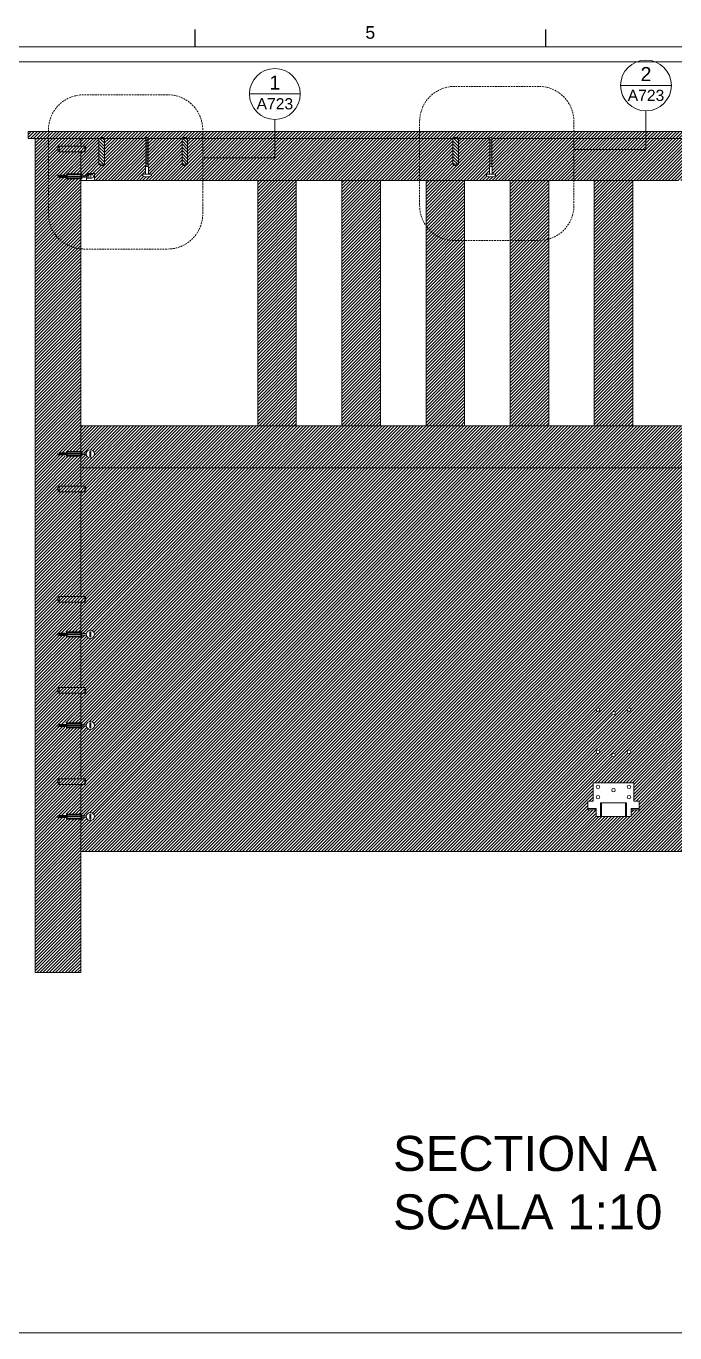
# Paper-space layout 'A722' of a CAD drawing. Header units: centimetres, sheet in millimetres. Extents: x 13 to 579, y 10 to 416.
# Drawn here: x 197.6 to 290.1, y 228.5 to 414.9 of the extents above; entities that cross this region are included whole.
import ezdxf
from ezdxf.enums import TextEntityAlignment as Align

# ---------------------------------------------------------------- set-up
doc = ezdxf.new("R2010")
doc.units = ezdxf.units.CM
doc.linetypes.add('DASHED', pattern=[0.75, 0.5, -0.25])
for name, color, linetype, lineweight in [('A-ANNO-SYMB', 3, 'Continuous', 18), ('A-DETL-MCUT1', 7, 'Continuous', 18), ('A-ELEV-MBE', 8, 'Continuous', 18), ('A-FURN', 8, 'Continuous', 18), ('A-SECT-MCUT1', 7, 'Continuous', 13), ('G-ANNO-NPLT', 2, 'Continuous', 18), ('G-ANNO-TEXT', 3, 'Continuous', 18), ('G-ANNO-TTLB', 3, 'Continuous', 18)]:
    doc.layers.add(name, color=color, linetype=linetype, lineweight=lineweight)
doc.styles.add('ARIAL', font='arial.ttf')
pattern_1 = [(45, (-1043.21104, 453.32193), (-0.2245064, 0.2245064), [])]

# ---------------------------------------------------------------- blocks, each defined once
blk = doc.blocks.new('12222222')
at = {"layer": 'A-SECT-MCUT1'}
for p, q in [((5575.4, 337.4), (5568.4, 337.4)), ((5568.4, 315.4), (5568.4, 337.4)), ((5575.4, 336.2), (5568.4, 336.2)), ((5569.4, 316.6), (5569.4, 336.2)), ((5569.9, 348.1), (5573.9, 346.9)), ((5569.9, 346.8), (5573.9, 345.7)), ((5569.9, 345.6), (5573.9, 344.4)), ((5569.9, 344.3), (5573.9, 343.2)), ((5569.9, 343.1), (5573.9, 341.9)), ((5569.9, 341.9), (5573.9, 340.7)), ((5569.9, 340.6), (5573.9, 339.4)), ((5569.9, 339.4), (5573.9, 338.2)), ((5573.1, 349.4), (5570.7, 349.4)), ((5571.4, 336.2), (5571.4, 316.6)), ((5572.4, 336.2), (5572.4, 316.6)), ((5574.4, 316.6), (5574.4, 336.2)), ((5575.4, 315.4), (5575.4, 337.4)), ((5575.4, 337.4), (5575.4, 336.2)), ((5567.8, 308.9), (5569.3, 308.9)), ((5567.8, 297.3), (5567.8, 308.9)), ((5569.3, 308.9), (5567.8, 308.9)), ((5575.4, 316.6), (5568.4, 316.6)), ((5575.4, 315.4), (5568.4, 315.4)), ((5569.3, 308.9), (5569.3, 300.9)), ((5569.3, 305.4), (5569.3, 307.9)), ((5574.5, 307.9), (5569.3, 307.9)), ((5574.5, 305.4), (5569.3, 305.4)), ((5569.3, 305.4), (5574.5, 305.4)), ((5574.5, 302.4), (5569.3, 302.4)), ((5570.9, 307.9), (5570.9, 315.4)), ((5572.9, 307.9), (5572.9, 315.4)), ((5574.5, 308.9), (5577.8, 308.9)), ((5574.5, 308.9), (5574.5, 300.9)), ((5574.5, 305.4), (5574.5, 307.9)), ((5575.4, 315.4), (5575.4, 316.6)), ((5577.8, 297.3), (5577.8, 308.9)), ((5577.8, 297.3), (5567.8, 297.3))]:
    blk.add_line(p, q, dxfattribs=at)
for points in [[(5570.7, 349.4), (5570.7, 337.4)], [(5573.1, 337.4), (5573.1, 349.4)]]:
    blk.add_lwpolyline(points, dxfattribs=at)
blk.add_arc((5571.9, 301.4), 2.67, 190.3048, 349.6952, dxfattribs=at)
blk = doc.blocks.new('DETAGLI')
at = {"layer": 'A-ANNO-SYMB', "linetype": 'Continuous'}
blk.add_line((486.66, 356.17), (504.76, 356.17), dxfattribs=at)
blk.add_circle((495.71, 356.17), 9.05, dxfattribs=at)
for tag, p in [('TAVOLA', (495.71, 362.76)), ('SEZIONE', (495.71, 354.67))]:
    blk.add_attdef(tag, text='', height=5, dxfattribs=at).set_placement(p, align=Align.TOP_CENTER)

psp = doc.layouts.new('A722')

# ---------------------------------------------------------------- hatches: boundary and pattern name
at = {"layer": 'A-ELEV-MBE'}
h = psp.add_hatch(dxfattribs=at)
h.set_pattern_fill('ANSI31', color=256, scale=0.1)
h.set_pattern_definition(pattern_1)
h.paths.add_polyline_path([(364.84, 399.85), (363.84, 399.85), (357.34, 399.85), (198.84, 399.85), (197.84, 399.85), (197.84, 398.85), (207.94, 398.85), (208.19, 399), (208.49, 399), (208.74, 398.85), (214.66, 398.85), (214.66, 399), (214.92, 399), (214.92, 398.85), (219.79, 398.85), (220.04, 399), (220.34, 399), (220.59, 398.85), (258.44, 398.85), (258.69, 399), (258.99, 399), (259.24, 398.85), (263.71, 398.85), (263.71, 399), (263.97, 399), (263.97, 398.85), (298.71, 398.85), (298.71, 399), (298.97, 399), (298.97, 398.85), (303.44, 398.85), (303.69, 399), (303.99, 399), (304.24, 398.85), (342.09, 398.85), (342.34, 399), (342.64, 399), (342.89, 398.85), (347.76, 398.85), (347.76, 399), (348.02, 399), (348.02, 398.85), (353.94, 398.85), (354.19, 399), (354.49, 399), (354.74, 398.85), (364.84, 398.85)])
h = psp.add_hatch(dxfattribs=at)
h.set_pattern_fill('ANSI31', color=256, scale=0.1)
h.set_pattern_definition(pattern_1)
h.paths.add_polyline_path([(205.34, 393.08), (203.29, 393.08), (203.29, 393.78), (205.34, 393.78), (205.34, 396.95), (202.24, 396.95), (202.09, 397.2), (202.09, 397.75), (205.34, 397.75), (205.34, 398.85), (198.84, 398.85), (198.84, 345.85), (198.84, 279.85), (205.34, 279.85), (205.34, 301.76), (203.05, 301.76), (203.12, 301.99), (203, 301.99), (202.97, 301.91), (202.6, 301.91), (202.62, 301.99), (202.5, 301.99), (202.47, 301.91), (202.09, 301.91), (202.09, 302.23), (202.32, 302.23), (202.34, 302.31), (202.59, 302.31), (202.59, 302.31), (202.96, 302.31), (202.94, 302.23), (203.06, 302.23), (203.13, 302.46), (205.34, 302.46), (205.34, 306.71), (202.24, 306.71), (202.09, 306.96), (202.09, 307.51), (205.34, 307.51), (205.34, 314.76), (203.05, 314.76), (203.12, 314.99), (203, 314.99), (202.97, 314.91), (202.47, 314.91), (202.5, 314.99), (202.37, 314.99), (202.35, 314.91), (202.09, 314.91), (202.09, 315.23), (202.32, 315.23), (202.34, 315.31), (202.59, 315.31), (202.59, 315.31), (202.96, 315.31), (202.94, 315.23), (203.06, 315.23), (203.13, 315.46), (205.34, 315.46), (205.34, 319.71), (202.24, 319.71), (202.09, 319.96), (202.09, 320.51), (205.34, 320.51), (205.34, 327.76), (203.05, 327.76), (203.12, 327.99), (203, 327.99), (202.97, 327.91), (202.47, 327.91), (202.5, 327.99), (202.37, 327.99), (202.35, 327.91), (202.09, 327.91), (202.09, 328.23), (202.32, 328.23), (202.34, 328.31), (202.59, 328.31), (202.59, 328.31), (202.96, 328.31), (202.94, 328.23), (203.06, 328.23), (203.13, 328.46), (205.34, 328.46), (205.34, 332.71), (202.24, 332.71), (202.09, 332.96), (202.09, 333.51), (205.34, 333.51), (205.34, 348.45), (202.24, 348.45), (202.09, 348.7), (202.09, 349.25), (205.34, 349.25), (205.34, 353.5), (203.05, 353.5), (203.12, 353.73), (203, 353.73), (202.97, 353.65), (202.6, 353.65), (202.62, 353.73), (202.5, 353.73), (202.47, 353.65), (202.09, 353.65), (202.09, 353.96), (202.32, 353.96), (202.34, 354.05), (202.59, 354.05), (202.59, 354.05), (202.96, 354.05), (202.94, 353.96), (203.06, 353.96), (203.13, 354.2), (205.34, 354.2)])
h = psp.add_hatch(dxfattribs=at)
h.set_pattern_fill('ANSI31', color=256, scale=0.1)
h.set_pattern_definition(pattern_1)
h.paths.add_polyline_path([(342.09, 398.85), (304.24, 398.85), (304.24, 395.15), (303.99, 395), (303.69, 395), (303.44, 395.15), (303.44, 398.85), (298.97, 398.85), (298.97, 398.51), (298.97, 397.42), (298.97, 395.05), (299.04, 394.85), (299.04, 393.75), (299.5, 393.75), (299.5, 393.56, -0.133853), (298.9, 393.36), (298.87, 393.36, -0.162936), (298.2, 393.56), (298.2, 393.75), (298.64, 393.75), (298.64, 395.05), (298.71, 395.05), (298.71, 397.7), (298.71, 398.5), (298.71, 398.85), (263.97, 398.85), (263.97, 398.51), (263.97, 397.42), (263.97, 395.05), (264.04, 394.85), (264.04, 393.75), (264.5, 393.75), (264.5, 393.56, -0.133853), (263.9, 393.36), (263.87, 393.36, -0.162936), (263.2, 393.56), (263.2, 393.75), (263.64, 393.75), (263.64, 395.05), (263.71, 395.05), (263.71, 397.7), (263.71, 398.5), (263.71, 398.85), (259.24, 398.85), (259.24, 395.15), (258.99, 395), (258.69, 395), (258.44, 395.15), (258.44, 398.85), (220.59, 398.85), (220.59, 395.15), (220.34, 395), (220.04, 395), (219.79, 395.15), (219.79, 398.85), (214.92, 398.85), (214.92, 398.51), (214.92, 397.42), (214.92, 395.05), (214.99, 394.85), (214.99, 393.75), (215.45, 393.75), (215.45, 393.56, -0.133853), (214.85, 393.36), (214.82, 393.36, -0.162936), (214.15, 393.56), (214.15, 393.75), (214.59, 393.75), (214.59, 395.05), (214.66, 395.05), (214.66, 397.7), (214.66, 398.5), (214.66, 398.85), (208.74, 398.85), (208.74, 395.15), (208.49, 395), (208.19, 395), (207.94, 395.15), (207.94, 398.85), (205.34, 398.85), (205.34, 397.75), (205.94, 397.75), (206.09, 397.5), (206.09, 397.2), (205.94, 396.95), (205.34, 396.95), (205.34, 393.78), (205.49, 393.78), (205.49, 393.33), (206.24, 393.33), (206.49, 393.27), (206.49, 393.7), (206.14, 393.7), (206.14, 393.85), (207.3, 393.85), (207.3, 392.85), (230.59, 392.85), (236.09, 392.85), (242.59, 392.85), (248.09, 392.85), (254.59, 392.85), (260.09, 392.85), (266.59, 392.85), (272.09, 392.85), (278.59, 392.85), (284.09, 392.85), (290.59, 392.85), (296.09, 392.85), (302.59, 392.85), (308.09, 392.85), (314.59, 392.85), (320.09, 392.85), (326.59, 392.85), (332.09, 392.85), (355.38, 392.85), (355.38, 393.85), (356.54, 393.85), (356.54, 393.53), (357.19, 393.53), (357.19, 393.78), (357.34, 393.78), (357.34, 396.95), (356.74, 396.95), (356.59, 397.2), (356.59, 397.5), (356.74, 397.75), (357.34, 397.75), (357.34, 398.85), (354.74, 398.85), (354.74, 395.15), (354.49, 395), (354.19, 395), (353.94, 395.15), (353.94, 398.85), (348.02, 398.85), (348.02, 398.51), (348.02, 397.42), (348.02, 395.05), (348.09, 394.85), (348.09, 393.75), (348.55, 393.75), (348.55, 393.56, -0.133853), (347.95, 393.36), (347.92, 393.36, -0.162936), (347.25, 393.56), (347.25, 393.75), (347.69, 393.75), (347.69, 395.05), (347.76, 395.05), (347.76, 397.7), (347.76, 398.5), (347.76, 398.85), (342.89, 398.85), (342.89, 395.15), (342.64, 395), (342.34, 395), (342.09, 395.15)])
h = psp.add_hatch(dxfattribs=at)
h.set_pattern_fill('ANSI31', color=256, scale=0.1)
h.set_pattern_definition(pattern_1)
h.paths.add_polyline_path([(206.09, 397.2), (205.94, 396.95), (205.94, 397.75), (206.09, 397.5)], flags=17)
h = psp.add_hatch(dxfattribs=at)
h.set_pattern_fill('ANSI31', color=256, scale=0.1)
h.set_pattern_definition(pattern_1)
h.paths.add_polyline_path([(207.3, 393.85), (206.14, 393.85), (206.14, 393.7), (206.94, 393.7)], flags=17)
h = psp.add_hatch(dxfattribs=at)
h.set_pattern_fill('ANSI31', color=256, scale=0.1)
h.set_pattern_definition(pattern_1)
h.paths.add_polyline_path([(236.09, 392.85), (230.59, 392.85), (230.59, 357.85), (236.09, 357.85)])
h = psp.add_hatch(dxfattribs=at)
h.set_pattern_fill('ANSI31', color=256, scale=0.1)
h.set_pattern_definition(pattern_1)
h.paths.add_polyline_path([(248.09, 392.85), (242.59, 392.85), (242.59, 357.85), (248.09, 357.85)])
h = psp.add_hatch(dxfattribs=at)
h.set_pattern_fill('ANSI31', color=256, scale=0.1)
h.set_pattern_definition(pattern_1)
h.paths.add_polyline_path([(260.09, 392.85), (254.59, 392.85), (254.59, 357.85), (260.09, 357.85)])
h = psp.add_hatch(dxfattribs=at)
h.set_pattern_fill('ANSI31', color=256, scale=0.1)
h.set_pattern_definition(pattern_1)
h.paths.add_polyline_path([(272.09, 392.85), (266.59, 392.85), (266.59, 357.85), (272.09, 357.85)])
h = psp.add_hatch(dxfattribs=at)
h.set_pattern_fill('ANSI31', color=256, scale=0.1)
h.set_pattern_definition(pattern_1)
h.paths.add_polyline_path([(284.09, 392.85), (278.59, 392.85), (278.59, 357.85), (284.09, 357.85)])
h = psp.add_hatch(dxfattribs=at)
h.set_pattern_fill('ANSI31', color=256, scale=0.1)
h.set_pattern_definition(pattern_1)
h.paths.add_polyline_path([(357.34, 357.85), (292.63, 357.85), (290.59, 357.85), (215.47, 357.85), (205.34, 357.85), (205.34, 354.2), (205.49, 354.2), (205.49, 353.95), (206.14, 353.95, -0.916908), (207.29, 353.85, -0.916908), (206.14, 353.75), (205.49, 353.75), (205.49, 353.5), (205.34, 353.5), (205.34, 351.85), (357.34, 351.85), (357.34, 353.5), (357.19, 353.5), (357.19, 353.75), (356.54, 353.75, -0.916908), (355.39, 353.85, -0.916908), (356.54, 353.95), (357.19, 353.95), (357.19, 354.2), (357.34, 354.2)])
h = psp.add_hatch(dxfattribs=at)
h.set_pattern_fill('ANSI31', color=256, scale=0.1)
h.set_pattern_definition(pattern_1)
h.paths.add_polyline_path([(357.34, 319.71), (356.74, 319.71), (356.59, 319.96), (356.59, 320.26), (356.74, 320.51), (357.34, 320.51), (357.34, 327.76), (357.19, 327.76), (357.19, 328.01), (356.54, 328.01, -0.916908), (355.39, 328.11, -0.916908), (356.54, 328.21), (357.19, 328.21), (357.19, 328.46), (357.34, 328.46), (357.34, 332.71), (356.74, 332.71), (356.59, 332.96), (356.59, 333.26), (356.74, 333.51), (357.34, 333.51), (357.34, 345.85), (357.34, 348.45), (356.74, 348.45), (356.59, 348.7), (356.59, 349), (356.74, 349.25), (357.34, 349.25), (357.34, 351.85), (205.34, 351.85), (205.34, 349.25), (205.94, 349.25), (206.09, 349), (206.09, 348.7), (205.94, 348.45), (205.34, 348.45), (205.34, 333.51), (205.94, 333.51), (206.09, 333.26), (206.09, 332.96), (205.94, 332.71), (205.34, 332.71), (205.34, 328.46), (205.49, 328.46), (205.49, 328.21), (206.14, 328.21, -0.916908), (207.29, 328.11, -0.916908), (206.14, 328.01), (205.49, 328.01), (205.49, 327.76), (205.34, 327.76), (205.34, 320.51), (205.94, 320.51), (206.09, 320.26), (206.09, 319.96), (205.94, 319.71), (205.34, 319.71), (205.34, 315.46), (205.49, 315.46), (205.49, 315.21), (206.14, 315.21, -0.916908), (207.29, 315.11, -0.916908), (206.14, 315.01), (205.49, 315.01), (205.49, 314.76), (205.34, 314.76), (205.34, 307.51), (205.94, 307.51), (206.09, 307.26), (206.09, 306.96), (205.94, 306.71), (205.34, 306.71), (205.34, 302.46), (205.49, 302.46), (205.49, 302.21), (206.14, 302.21, -0.916908), (207.29, 302.11, -0.916908), (206.14, 302.01), (205.49, 302.01), (205.49, 301.76), (205.34, 301.76), (205.34, 297.11), (357.34, 297.11), (357.34, 301.76), (357.19, 301.76), (357.19, 302.01), (356.54, 302.01, -0.916908), (355.39, 302.11, -0.916908), (356.54, 302.21), (357.19, 302.21), (357.19, 302.46), (357.34, 302.46), (357.34, 306.71), (356.74, 306.71), (356.59, 306.96), (356.59, 307.26), (356.74, 307.51), (357.34, 307.51), (357.34, 314.76), (357.19, 314.76), (357.19, 315.01), (356.54, 315.01, -0.916908), (355.39, 315.11, -0.916908), (356.54, 315.21), (357.19, 315.21), (357.19, 315.46), (357.34, 315.46)])
h.paths.add_polyline_path([(279.37, 317.35, -1), (278.87, 317.35, -1)], flags=16)
h.paths.add_polyline_path([(279.37, 311.35, -1), (278.87, 311.35, -1)], flags=16)
h.paths.add_polyline_path([(278.42, 306.92), (284.25, 306.92), (284.25, 304.31), (284.98, 304.31), (284.98, 303.06), (283.94, 303.06), (283.94, 303.27), (283.84, 303.27), (283.84, 302.11), (278.84, 302.11), (278.84, 303.27), (278.73, 303.27), (278.73, 303.06), (277.69, 303.06), (277.69, 304.31), (278.42, 304.31)], flags=16)
h.paths.add_polyline_path([(279.37, 306.35, -1), (278.87, 306.35, -1)], flags=0)
h.paths.add_polyline_path([(279.37, 304.88, -1), (278.87, 304.88, -1)], flags=0)
h.paths.add_polyline_path([(281.59, 316.87, -1), (281.09, 316.87, -1)], flags=16)
h.paths.add_polyline_path([(281.59, 310.87, -1), (281.09, 310.87, -1)], flags=16)
h.paths.add_polyline_path([(281.59, 305.87, -1), (281.09, 305.87, -1)], flags=0)
h.paths.add_polyline_path([(283.8, 317.35, -1), (283.3, 317.35, -1)], flags=16)
h.paths.add_polyline_path([(283.8, 311.35, -1), (283.3, 311.35, -1)], flags=16)
h.paths.add_polyline_path([(283.8, 306.35, -1), (283.3, 306.35, -1)], flags=0)
h.paths.add_polyline_path([(283.8, 304.88, -1), (283.3, 304.88, -1)], flags=0)
at = {"layer": 'A-SECT-MCUT1'}
h = psp.add_hatch(dxfattribs=at)
h.set_pattern_fill('ANSI31', color=256, scale=0.1)
h.set_pattern_definition([(45, (-544.57343, 394.72345), (-0.2245064, 0.2245064), [])])
h.paths.add_polyline_path([(202.24, 397.75), (202.24, 396.95), (205.94, 396.95), (205.94, 397.75)])
h = psp.add_hatch(dxfattribs=at)
h.set_pattern_fill('ANSI31', color=256, scale=0.1, angle=90)
h.set_pattern_definition([(135, (210.96013, -351.66612), (-0.2245064, -0.2245064), [])])
h.paths.add_polyline_path([(207.94, 395.15), (208.74, 395.15), (208.74, 398.85), (207.94, 398.85)])
h = psp.add_hatch(dxfattribs=at)
h.set_pattern_fill('ANSI31', color=256, scale=0.1, angle=90)
h.set_pattern_definition([(135, (222.81013, -351.66612), (-0.2245064, -0.2245064), [])])
h.paths.add_polyline_path([(219.79, 395.15), (220.59, 395.15), (220.59, 398.85), (219.79, 398.85)])
h = psp.add_hatch(dxfattribs=at)
h.set_pattern_fill('ANSI31', color=256, scale=0.1, angle=90)
h.set_pattern_definition([(135, (261.46013, -351.66612), (-0.2245064, -0.2245064), [])])
h.paths.add_polyline_path([(258.44, 395.15), (259.24, 395.15), (259.24, 398.85), (258.44, 398.85)])
h = psp.add_hatch(dxfattribs=at)
h.set_pattern_fill('ANSI31', color=256, scale=0.1)
h.set_pattern_definition([(45, (-544.57343, 346.22345), (-0.2245064, 0.2245064), [])])
h.paths.add_polyline_path([(202.24, 349.25), (202.24, 348.45), (205.94, 348.45), (205.94, 349.25)])
h = psp.add_hatch(dxfattribs=at)
h.set_pattern_fill('ANSI31', color=256, scale=0.1)
h.set_pattern_definition([(45, (-544.57343, 330.48715), (-0.2245064, 0.2245064), [])])
h.paths.add_polyline_path([(202.24, 333.51), (202.24, 332.71), (205.94, 332.71), (205.94, 333.51)])
h = psp.add_hatch(dxfattribs=at)
h.set_pattern_fill('ANSI31', color=256, scale=0.1)
h.set_pattern_definition([(45, (-544.57343, 317.48715), (-0.2245064, 0.2245064), [])])
h.paths.add_polyline_path([(202.24, 320.51), (202.24, 319.71), (205.94, 319.71), (205.94, 320.51)])
h = psp.add_hatch(dxfattribs=at)
h.set_pattern_fill('ANSI31', color=256, scale=0.1)
h.set_pattern_definition([(45, (-544.57343, 304.48715), (-0.2245064, 0.2245064), [])])
h.paths.add_polyline_path([(202.24, 307.51), (202.24, 306.71), (205.94, 306.71), (205.94, 307.51)])

# ---------------------------------------------------------------- linework, layer by layer
at = {"layer": 'A-ANNO-SYMB'}
for p, q in [((285.97, 402.77), (285.97, 397.27)), ((233.03, 401.57), (233.03, 396.07)), ((285.97, 397.27), (275.68, 397.27)), ((233.03, 396.07), (222.74, 396.07))]:
    psp.add_line(p, q, dxfattribs=at)
at = {"layer": 'A-ANNO-SYMB', "linetype": 'DASHED', "ltscale": 0.5}
for points in [[(205.74, 383.07), (217.74, 383.07, 0.414214), (222.74, 388.07), (222.74, 400.07, 0.414214), (217.74, 405.07), (205.74, 405.07, 0.414214), (200.74, 400.07), (200.74, 388.07, 0.414214)], [(258.68, 384.27), (270.68, 384.27, 0.414214), (275.68, 389.27), (275.68, 401.27, 0.414214), (270.68, 406.27), (258.68, 406.27, 0.414214), (253.68, 401.27), (253.68, 389.27, 0.414214)]]:
    psp.add_lwpolyline(points, format="xyb", close=True, dxfattribs=at)
at = {"layer": 'A-DETL-MCUT1'}
for centre in [(279.12, 317.35), (281.34, 316.87), (283.55, 317.35), (279.12, 311.35), (283.55, 311.35), (281.34, 310.87)]:
    psp.add_circle(centre, 0.25, dxfattribs=at)
at = {"layer": 'A-ELEV-MBE'}
for p, q in [((198.84, 399.85), (197.84, 399.85)), ((197.84, 399.85), (197.84, 398.85)), ((357.34, 399.85), (198.84, 399.85)), ((197.84, 398.85), (207.94, 398.85)), ((198.84, 398.85), (198.84, 345.85)), ((205.34, 398.85), (205.34, 397.75)), ((208.74, 398.85), (214.66, 398.85)), ((219.79, 398.85), (214.92, 398.85)), ((258.44, 398.85), (220.59, 398.85)), ((263.71, 398.85), (259.24, 398.85)), ((298.71, 398.85), (263.97, 398.85)), ((205.34, 396.95), (205.34, 393.78)), ((205.34, 393.08), (205.34, 354.2)), ((205.34, 392.85), (230.59, 392.85)), ((230.59, 392.85), (230.59, 357.85)), ((230.59, 392.85), (236.09, 392.85)), ((236.09, 392.85), (236.09, 357.85)), ((236.09, 392.85), (242.59, 392.85)), ((242.59, 392.85), (242.59, 357.85)), ((242.59, 392.85), (248.09, 392.85)), ((248.09, 392.85), (248.09, 357.85)), ((248.09, 392.85), (254.59, 392.85)), ((254.59, 392.85), (254.59, 357.85)), ((254.59, 392.85), (260.09, 392.85)), ((260.09, 392.85), (260.09, 357.85)), ((260.09, 392.85), (266.59, 392.85)), ((266.59, 392.85), (266.59, 357.85)), ((266.59, 392.85), (272.09, 392.85)), ((272.09, 392.85), (272.09, 357.85)), ((272.09, 392.85), (278.59, 392.85)), ((278.59, 392.85), (278.59, 357.85)), ((278.59, 392.85), (284.09, 392.85)), ((284.09, 392.85), (284.09, 357.85)), ((284.09, 392.85), (290.59, 392.85)), ((205.34, 357.85), (215.47, 357.85)), ((215.47, 357.85), (292.63, 357.85)), ((205.34, 353.5), (205.34, 349.25)), ((205.34, 351.85), (357.34, 351.85)), ((205.34, 348.45), (205.34, 333.51)), ((198.84, 345.85), (198.84, 279.85)), ((205.34, 332.71), (205.34, 328.46)), ((205.34, 327.76), (205.34, 320.51)), ((205.34, 319.71), (205.34, 315.46)), ((205.34, 314.76), (205.34, 307.51)), ((205.34, 306.71), (205.34, 302.46)), ((205.34, 279.85), (205.34, 301.76)), ((357.34, 297.11), (205.34, 297.11)), ((198.84, 279.85), (205.34, 279.85))]:
    psp.add_line(p, q, dxfattribs=at)
at = {"layer": 'A-FURN'}
for p, q in [((206.13, 353.85), (206.13, 353.85)), ((206.13, 328.11), (206.13, 328.11)), ((206.13, 315.11), (206.13, 315.11)), ((206.13, 302.11), (206.13, 302.11))]:
    psp.add_line(p, q, dxfattribs=at)
at = {"layer": 'A-SECT-MCUT1'}
for p, q in [((207.94, 398.85), (208.19, 399)), ((208.49, 399), (208.19, 399)), ((208.49, 399), (208.74, 398.85)), ((214.66, 398.5), (214.66, 399)), ((214.92, 399), (214.66, 399)), ((214.92, 398.51), (214.92, 399)), ((219.79, 398.85), (220.04, 399)), ((220.34, 399), (220.04, 399)), ((220.34, 399), (220.59, 398.85)), ((258.44, 398.85), (258.69, 399)), ((258.99, 399), (258.69, 399)), ((258.99, 399), (259.24, 398.85)), ((263.71, 398.5), (263.71, 399)), ((263.97, 399), (263.71, 399)), ((263.97, 398.51), (263.97, 399)), ((202.09, 397.5), (202.24, 397.75)), ((202.09, 397.5), (202.09, 397.2)), ((202.09, 397.2), (202.24, 396.95)), ((202.24, 397.75), (202.24, 396.95)), ((202.24, 397.75), (205.94, 397.75)), ((205.94, 397.75), (205.94, 396.95)), ((205.94, 397.75), (206.09, 397.5)), ((206.09, 397.2), (205.94, 396.95)), ((206.09, 397.2), (206.09, 397.5)), ((207.94, 395.15), (207.94, 398.85)), ((207.94, 398.85), (208.74, 398.85)), ((208.74, 395.15), (208.74, 398.85)), ((214.59, 398.71), (214.99, 398.73)), ((214.59, 398.49), (214.99, 398.51)), ((214.59, 398.49), (214.99, 398.51)), ((214.59, 398.28), (214.99, 398.3)), ((214.59, 398.06), (214.99, 398.08)), ((214.59, 397.85), (214.99, 397.87)), ((214.59, 397.63), (214.99, 397.65)), ((214.59, 397.41), (214.99, 397.44)), ((214.59, 397.2), (214.99, 397.22)), ((214.66, 397.42), (214.66, 398.5)), ((214.66, 395.05), (214.66, 397.7)), ((214.92, 397.42), (214.92, 398.51)), ((214.92, 395.05), (214.92, 397.7)), ((219.79, 395.15), (219.79, 398.85)), ((219.79, 398.85), (220.59, 398.85)), ((220.59, 395.15), (220.59, 398.85)), ((258.44, 395.15), (258.44, 398.85)), ((258.44, 398.85), (259.24, 398.85)), ((259.24, 395.15), (259.24, 398.85)), ((263.64, 398.71), (264.04, 398.73)), ((263.64, 398.49), (264.04, 398.51)), ((263.64, 398.49), (264.04, 398.51)), ((263.64, 398.28), (264.04, 398.3)), ((263.64, 398.06), (264.04, 398.08)), ((263.64, 397.85), (264.04, 397.87)), ((263.64, 397.63), (264.04, 397.65)), ((263.64, 397.41), (264.04, 397.44)), ((263.64, 397.2), (264.04, 397.22)), ((263.71, 397.42), (263.71, 398.5)), ((263.71, 395.05), (263.71, 397.7)), ((263.97, 397.42), (263.97, 398.51)), ((263.97, 395.05), (263.97, 397.7)), ((202.24, 396.95), (205.94, 396.95)), ((214.59, 396.98), (214.99, 397.01)), ((214.59, 396.77), (214.99, 396.79)), ((214.59, 396.55), (214.99, 396.58)), ((214.59, 396.34), (214.99, 396.36)), ((214.59, 396.12), (214.99, 396.15)), ((214.59, 396.12), (214.99, 396.15)), ((214.59, 395.91), (214.99, 395.93)), ((214.59, 395.69), (214.99, 395.72)), ((214.59, 395.48), (214.99, 395.5)), ((214.59, 395.26), (214.99, 395.29)), ((263.64, 396.98), (264.04, 397.01)), ((263.64, 396.77), (264.04, 396.79)), ((263.64, 396.55), (264.04, 396.58)), ((263.64, 396.34), (264.04, 396.36)), ((263.64, 396.12), (264.04, 396.15)), ((263.64, 396.12), (264.04, 396.15)), ((263.64, 395.91), (264.04, 395.93)), ((263.64, 395.69), (264.04, 395.72)), ((263.64, 395.48), (264.04, 395.5)), ((263.64, 395.26), (264.04, 395.29)), ((203.29, 393.78), (203.29, 393.43)), ((207.94, 395.15), (208.74, 395.15)), ((208.19, 395), (207.94, 395.15)), ((208.19, 395), (208.49, 395)), ((208.49, 395), (208.74, 395.15)), ((214.59, 395.05), (214.99, 395.07)), ((214.66, 395.05), (214.59, 394.85)), ((214.59, 393.75), (214.59, 394.85)), ((214.59, 394.85), (214.99, 394.85)), ((214.99, 394.85), (214.92, 395.05)), ((214.99, 393.75), (214.99, 394.85)), ((215.45, 393.75), (215.45, 393.56)), ((219.79, 395.15), (220.59, 395.15)), ((220.04, 395), (219.79, 395.15)), ((220.04, 395), (220.34, 395)), ((220.34, 395), (220.59, 395.15)), ((258.44, 395.15), (259.24, 395.15)), ((258.69, 395), (258.44, 395.15)), ((258.69, 395), (258.99, 395)), ((258.99, 395), (259.24, 395.15)), ((263.64, 395.05), (264.04, 395.07)), ((263.71, 395.05), (263.64, 394.85)), ((263.64, 393.75), (263.64, 394.85)), ((263.64, 394.85), (264.04, 394.85)), ((264.04, 394.85), (263.97, 395.05)), ((264.04, 393.75), (264.04, 394.85)), ((264.5, 393.75), (264.5, 393.56)), ((203.29, 354.2), (203.29, 353.5)), ((205.49, 354.2), (203.29, 354.2)), ((203.29, 354.2), (203.41, 354.2)), ((203.41, 354.2), (203.41, 353.5)), ((205.49, 354.2), (205.37, 354.2)), ((205.37, 354.2), (205.37, 353.5)), ((205.49, 354.2), (205.49, 353.5)), ((206.63, 354.21), (206.63, 353.49)), ((206.79, 353.49), (206.79, 354.21)), ((202.09, 353.96), (202.09, 353.73)), ((202.23, 353.65), (202.34, 354.05)), ((202.35, 353.65), (202.47, 354.05)), ((202.47, 353.65), (202.59, 354.05)), ((202.6, 353.65), (202.71, 354.05)), ((202.72, 353.65), (202.84, 354.05)), ((202.85, 353.65), (202.96, 354.05)), ((202.97, 353.65), (203.09, 354.05)), ((203.1, 353.65), (203.21, 354.05)), ((205.49, 353.5), (203.29, 353.5)), ((205.37, 354.1), (203.41, 354.1)), ((203.41, 353.9), (205.37, 353.9)), ((203.41, 353.8), (205.37, 353.8)), ((205.37, 353.6), (203.41, 353.6)), ((206.14, 353.95), (205.49, 353.95)), ((206.14, 353.75), (205.49, 353.75)), ((202.09, 349), (202.24, 349.25)), ((202.09, 349), (202.09, 348.7)), ((202.09, 348.7), (202.24, 348.45)), ((202.24, 349.25), (202.24, 348.45)), ((202.24, 349.25), (205.94, 349.25)), ((205.94, 349.25), (205.94, 348.45)), ((205.94, 349.25), (206.09, 349)), ((206.09, 348.7), (205.94, 348.45)), ((206.09, 348.7), (206.09, 349)), ((202.24, 348.45), (205.94, 348.45)), ((202.09, 333.26), (202.24, 333.51)), ((202.09, 333.26), (202.09, 332.96)), ((202.09, 332.96), (202.24, 332.71)), ((202.24, 333.51), (202.24, 332.71)), ((202.24, 333.51), (205.94, 333.51)), ((202.24, 332.71), (205.94, 332.71)), ((205.94, 333.51), (205.94, 332.71)), ((205.94, 333.51), (206.09, 333.26)), ((206.09, 332.96), (205.94, 332.71)), ((206.09, 332.96), (206.09, 333.26)), ((202.09, 328.23), (202.09, 327.99)), ((202.23, 327.91), (202.34, 328.31)), ((202.35, 327.91), (202.47, 328.31)), ((202.47, 327.91), (202.59, 328.31)), ((202.6, 327.91), (202.71, 328.31)), ((202.72, 327.91), (202.84, 328.31)), ((202.85, 327.91), (202.96, 328.31)), ((202.97, 327.91), (203.09, 328.31)), ((203.1, 327.91), (203.21, 328.31)), ((203.29, 328.46), (203.29, 327.76)), ((205.49, 328.46), (203.29, 328.46)), ((203.29, 328.46), (203.41, 328.46)), ((203.41, 328.46), (203.41, 327.76)), ((205.37, 328.36), (203.41, 328.36)), ((203.41, 328.16), (205.37, 328.16)), ((203.41, 328.06), (205.37, 328.06)), ((205.49, 328.46), (205.37, 328.46)), ((205.37, 328.46), (205.37, 327.76)), ((205.49, 328.46), (205.49, 327.76)), ((206.14, 328.21), (205.49, 328.21)), ((206.63, 328.47), (206.63, 327.75)), ((206.79, 327.75), (206.79, 328.47)), ((205.49, 327.76), (203.29, 327.76)), ((205.37, 327.86), (203.41, 327.86)), ((206.14, 328.01), (205.49, 328.01)), ((202.09, 320.26), (202.24, 320.51)), ((202.09, 320.26), (202.09, 319.96)), ((202.09, 319.96), (202.24, 319.71)), ((202.24, 320.51), (202.24, 319.71)), ((202.24, 320.51), (205.94, 320.51)), ((202.24, 319.71), (205.94, 319.71)), ((205.94, 320.51), (205.94, 319.71)), ((205.94, 320.51), (206.09, 320.26)), ((206.09, 319.96), (205.94, 319.71)), ((206.09, 319.96), (206.09, 320.26)), ((202.09, 315.23), (202.09, 314.99)), ((202.23, 314.91), (202.34, 315.31)), ((202.35, 314.91), (202.47, 315.31)), ((202.47, 314.91), (202.59, 315.31)), ((202.6, 314.91), (202.71, 315.31)), ((202.72, 314.91), (202.84, 315.31)), ((202.85, 314.91), (202.96, 315.31)), ((202.97, 314.91), (203.09, 315.31)), ((203.1, 314.91), (203.21, 315.31)), ((203.29, 315.46), (203.29, 314.76)), ((205.49, 315.46), (203.29, 315.46)), ((203.29, 315.46), (203.41, 315.46)), ((203.41, 315.46), (203.41, 314.76)), ((205.37, 315.36), (203.41, 315.36)), ((203.41, 315.16), (205.37, 315.16)), ((203.41, 315.06), (205.37, 315.06)), ((205.49, 315.46), (205.37, 315.46)), ((205.37, 315.46), (205.37, 314.76)), ((205.49, 315.46), (205.49, 314.76)), ((206.14, 315.21), (205.49, 315.21)), ((206.63, 315.47), (206.63, 314.75)), ((206.79, 314.75), (206.79, 315.47)), ((205.49, 314.76), (203.29, 314.76)), ((205.37, 314.86), (203.41, 314.86)), ((206.14, 315.01), (205.49, 315.01)), ((202.09, 307.26), (202.24, 307.51)), ((202.09, 307.26), (202.09, 306.96)), ((202.09, 306.96), (202.24, 306.71)), ((202.24, 307.51), (202.24, 306.71)), ((202.24, 307.51), (205.94, 307.51)), ((202.24, 306.71), (205.94, 306.71)), ((205.94, 307.51), (205.94, 306.71)), ((205.94, 307.51), (206.09, 307.26)), ((206.09, 306.96), (205.94, 306.71)), ((206.09, 306.96), (206.09, 307.26)), ((278.42, 306.92), (278.42, 304.31)), ((284.25, 306.92), (284.25, 304.31)), ((278.42, 304.31), (277.69, 304.31)), ((279.46, 302.11), (279.46, 304.09)), ((279.46, 304.09), (283.21, 304.09)), ((279.62, 304.09), (279.62, 302.11)), ((283.06, 304.09), (283.06, 302.11)), ((283.21, 302.11), (283.21, 304.09)), ((284.25, 304.31), (284.98, 304.31)), ((202.09, 302.23), (202.09, 301.99)), ((202.23, 301.91), (202.34, 302.31)), ((202.35, 301.91), (202.47, 302.31)), ((202.47, 301.91), (202.59, 302.31)), ((202.6, 301.91), (202.71, 302.31)), ((202.72, 301.91), (202.84, 302.31)), ((202.85, 301.91), (202.96, 302.31)), ((202.97, 301.91), (203.09, 302.31)), ((203.1, 301.91), (203.21, 302.31)), ((203.29, 302.46), (203.29, 301.76)), ((205.49, 302.46), (203.29, 302.46)), ((203.29, 302.46), (203.41, 302.46)), ((203.41, 302.46), (203.41, 301.76)), ((205.37, 302.36), (203.41, 302.36)), ((203.41, 302.16), (205.37, 302.16)), ((203.41, 302.06), (205.37, 302.06)), ((205.49, 302.46), (205.37, 302.46)), ((205.37, 302.46), (205.37, 301.76)), ((205.49, 302.46), (205.49, 301.76)), ((206.14, 302.21), (205.49, 302.21)), ((206.14, 302.01), (205.49, 302.01)), ((206.63, 302.47), (206.63, 301.75)), ((206.79, 301.75), (206.79, 302.47)), ((278.84, 303.27), (277.69, 303.27)), ((278.73, 303.06), (277.69, 303.06)), ((278.73, 303.27), (278.73, 303.06)), ((278.84, 303.27), (278.84, 302.11)), ((283.84, 303.27), (283.84, 302.11)), ((283.84, 303.27), (284.98, 303.27)), ((283.94, 303.27), (283.94, 303.06)), ((283.94, 303.06), (284.98, 303.06)), ((205.49, 301.76), (203.29, 301.76)), ((205.37, 301.86), (203.41, 301.86))]:
    psp.add_line(p, q, dxfattribs=at)
at = {"layer": 'A-SECT-MCUT1', "linetype": 'Continuous'}
for p, q in [((214.15, 393.75), (214.15, 393.56)), ((215.45, 393.75), (214.15, 393.75)), ((214.85, 393.36), (214.73, 393.36)), ((263.2, 393.75), (263.2, 393.56)), ((264.5, 393.75), (263.2, 393.75)), ((263.9, 393.36), (263.78, 393.36))]:
    psp.add_line(p, q, dxfattribs=at)
at = {"layer": 'A-SECT-MCUT1'}
for points in [[(203.29, 353.96), (202.09, 353.96)], [(202.09, 353.73), (203.29, 353.73)], [(203.29, 328.23), (202.09, 328.23)], [(202.09, 327.99), (203.29, 327.99)], [(203.29, 315.23), (202.09, 315.23)], [(202.09, 314.99), (203.29, 314.99)], [(284.25, 306.92), (278.42, 306.92)], [(277.69, 304.31), (277.69, 303.06)], [(284.98, 303.06), (284.98, 304.31)], [(203.29, 302.23), (202.09, 302.23)], [(202.09, 301.99), (203.29, 301.99)], [(278.84, 302.11), (283.84, 302.11)]]:
    psp.add_lwpolyline(points, dxfattribs=at)
for centre, radius in [((206.71, 353.85), 0.58), ((206.71, 328.11), 0.58), ((206.71, 315.11), 0.58), ((279.12, 306.35), 0.25), ((281.34, 305.87), 0.25), ((283.55, 306.35), 0.25), ((279.12, 304.88), 0.25), ((283.55, 304.88), 0.25), ((206.71, 302.11), 0.58)]:
    psp.add_circle(centre, radius, dxfattribs=at)
at = {"layer": 'A-SECT-MCUT1', "linetype": 'Continuous'}
for centre, radius, start, end in [((214.77, 394.46), 1.1, 235.237, 267.7461), ((214.79, 394.55), 1.19, 272.9028, 303.3985), ((263.82, 394.46), 1.1, 235.237, 267.7461), ((263.84, 394.55), 1.19, 272.9028, 303.3985)]:
    psp.add_arc(centre, radius, start, end, dxfattribs=at)
at = {"layer": 'A-SECT-MCUT1'}
for centre, radius, start, end in [((206.71, 353.8), 0.418, 78.9698, 101.0302), ((206.71, 353.92), 0.443, 259.6024, 280.3976), ((206.71, 328.06), 0.418, 78.9698, 101.0302), ((206.71, 328.19), 0.443, 259.6024, 280.3976), ((206.71, 315.06), 0.418, 78.9698, 101.0302), ((206.71, 315.19), 0.443, 259.6024, 280.3976), ((206.71, 302.06), 0.418, 78.9698, 101.0302), ((206.71, 302.19), 0.443, 259.6024, 280.3976)]:
    psp.add_arc(centre, radius, start, end, dxfattribs=at)
at = {"layer": 'G-ANNO-NPLT'}
psp.add_lwpolyline([(36.85, 409.77), (520.66, 409.77), (520.66, 228.47), (36.85, 228.47)], close=True, dxfattribs=at)
at = {"layer": 'G-ANNO-TTLB'}
psp.add_line((573.05, 411.89), (15.64, 411.89), dxfattribs=at)
at = {"layer": 'G-ANNO-TTLB', "const_width": 0.18, "flags": 128}
for points in [[(221.64, 414.39), (221.64, 411.89)], [(271.64, 414.39), (271.64, 411.89)]]:
    psp.add_lwpolyline(points, dxfattribs=at)

# ---------------------------------------------------------------- block references
at = {"layer": 'A-ANNO-SYMB'}
ref = psp.add_blockref('DETAGLI', (34.74, 262.72), dxfattribs=dict(at, xscale=0.4, yscale=0.4, zscale=0.4))
ref.add_attrib('SEZIONE', 'A723', dxfattribs={"linetype": 'Continuous', "height": 1.6, "style": 'ARIAL'}).set_placement((233.03, 404.59), align=Align.TOP_CENTER)
ref.add_attrib('TAVOLA', '1', dxfattribs={"linetype": 'Continuous', "height": 2, "style": 'ARIAL'}).set_placement((233.03, 407.82), align=Align.TOP_CENTER)
ref = psp.add_blockref('DETAGLI', (87.68, 263.93), dxfattribs=dict(at, xscale=0.4, yscale=0.4, zscale=0.4))
ref.add_attrib('SEZIONE', 'A723', dxfattribs={"linetype": 'Continuous', "height": 1.6, "style": 'ARIAL'}).set_placement((285.97, 405.79), align=Align.TOP_CENTER)
ref.add_attrib('TAVOLA', '2', dxfattribs={"linetype": 'Continuous', "height": 2, "style": 'ARIAL'}).set_placement((285.97, 409.03), align=Align.TOP_CENTER)
at = {"layer": 'A-SECT-MCUT1', "xscale": -0.1, "yscale": 0.1, "zscale": 0.1, "rotation": 90}
psp.add_blockref('12222222', (237.03, 950.62), dxfattribs=at)

# ---------------------------------------------------------------- texts
at = {"layer": 'G-ANNO-TEXT', "style": 'ARIAL'}
psp.add_text('5', height=1.8, dxfattribs=at).set_placement((246.64, 413.96), align=Align.MIDDLE_CENTER)
at = {"layer": 'G-ANNO-TEXT', "insert": (249.88, 256.56), "char_height": 5, "attachment_point": 1}
psp.add_mtext_dynamic_manual_height_columns('{\\fArial|b0|i0|c134|p34;SECTION A \\PSCALA 1:10}', width=76.0455, gutter_width=1, heights=[0], dxfattribs=at)

doc.saveas('drawing.dxf')
